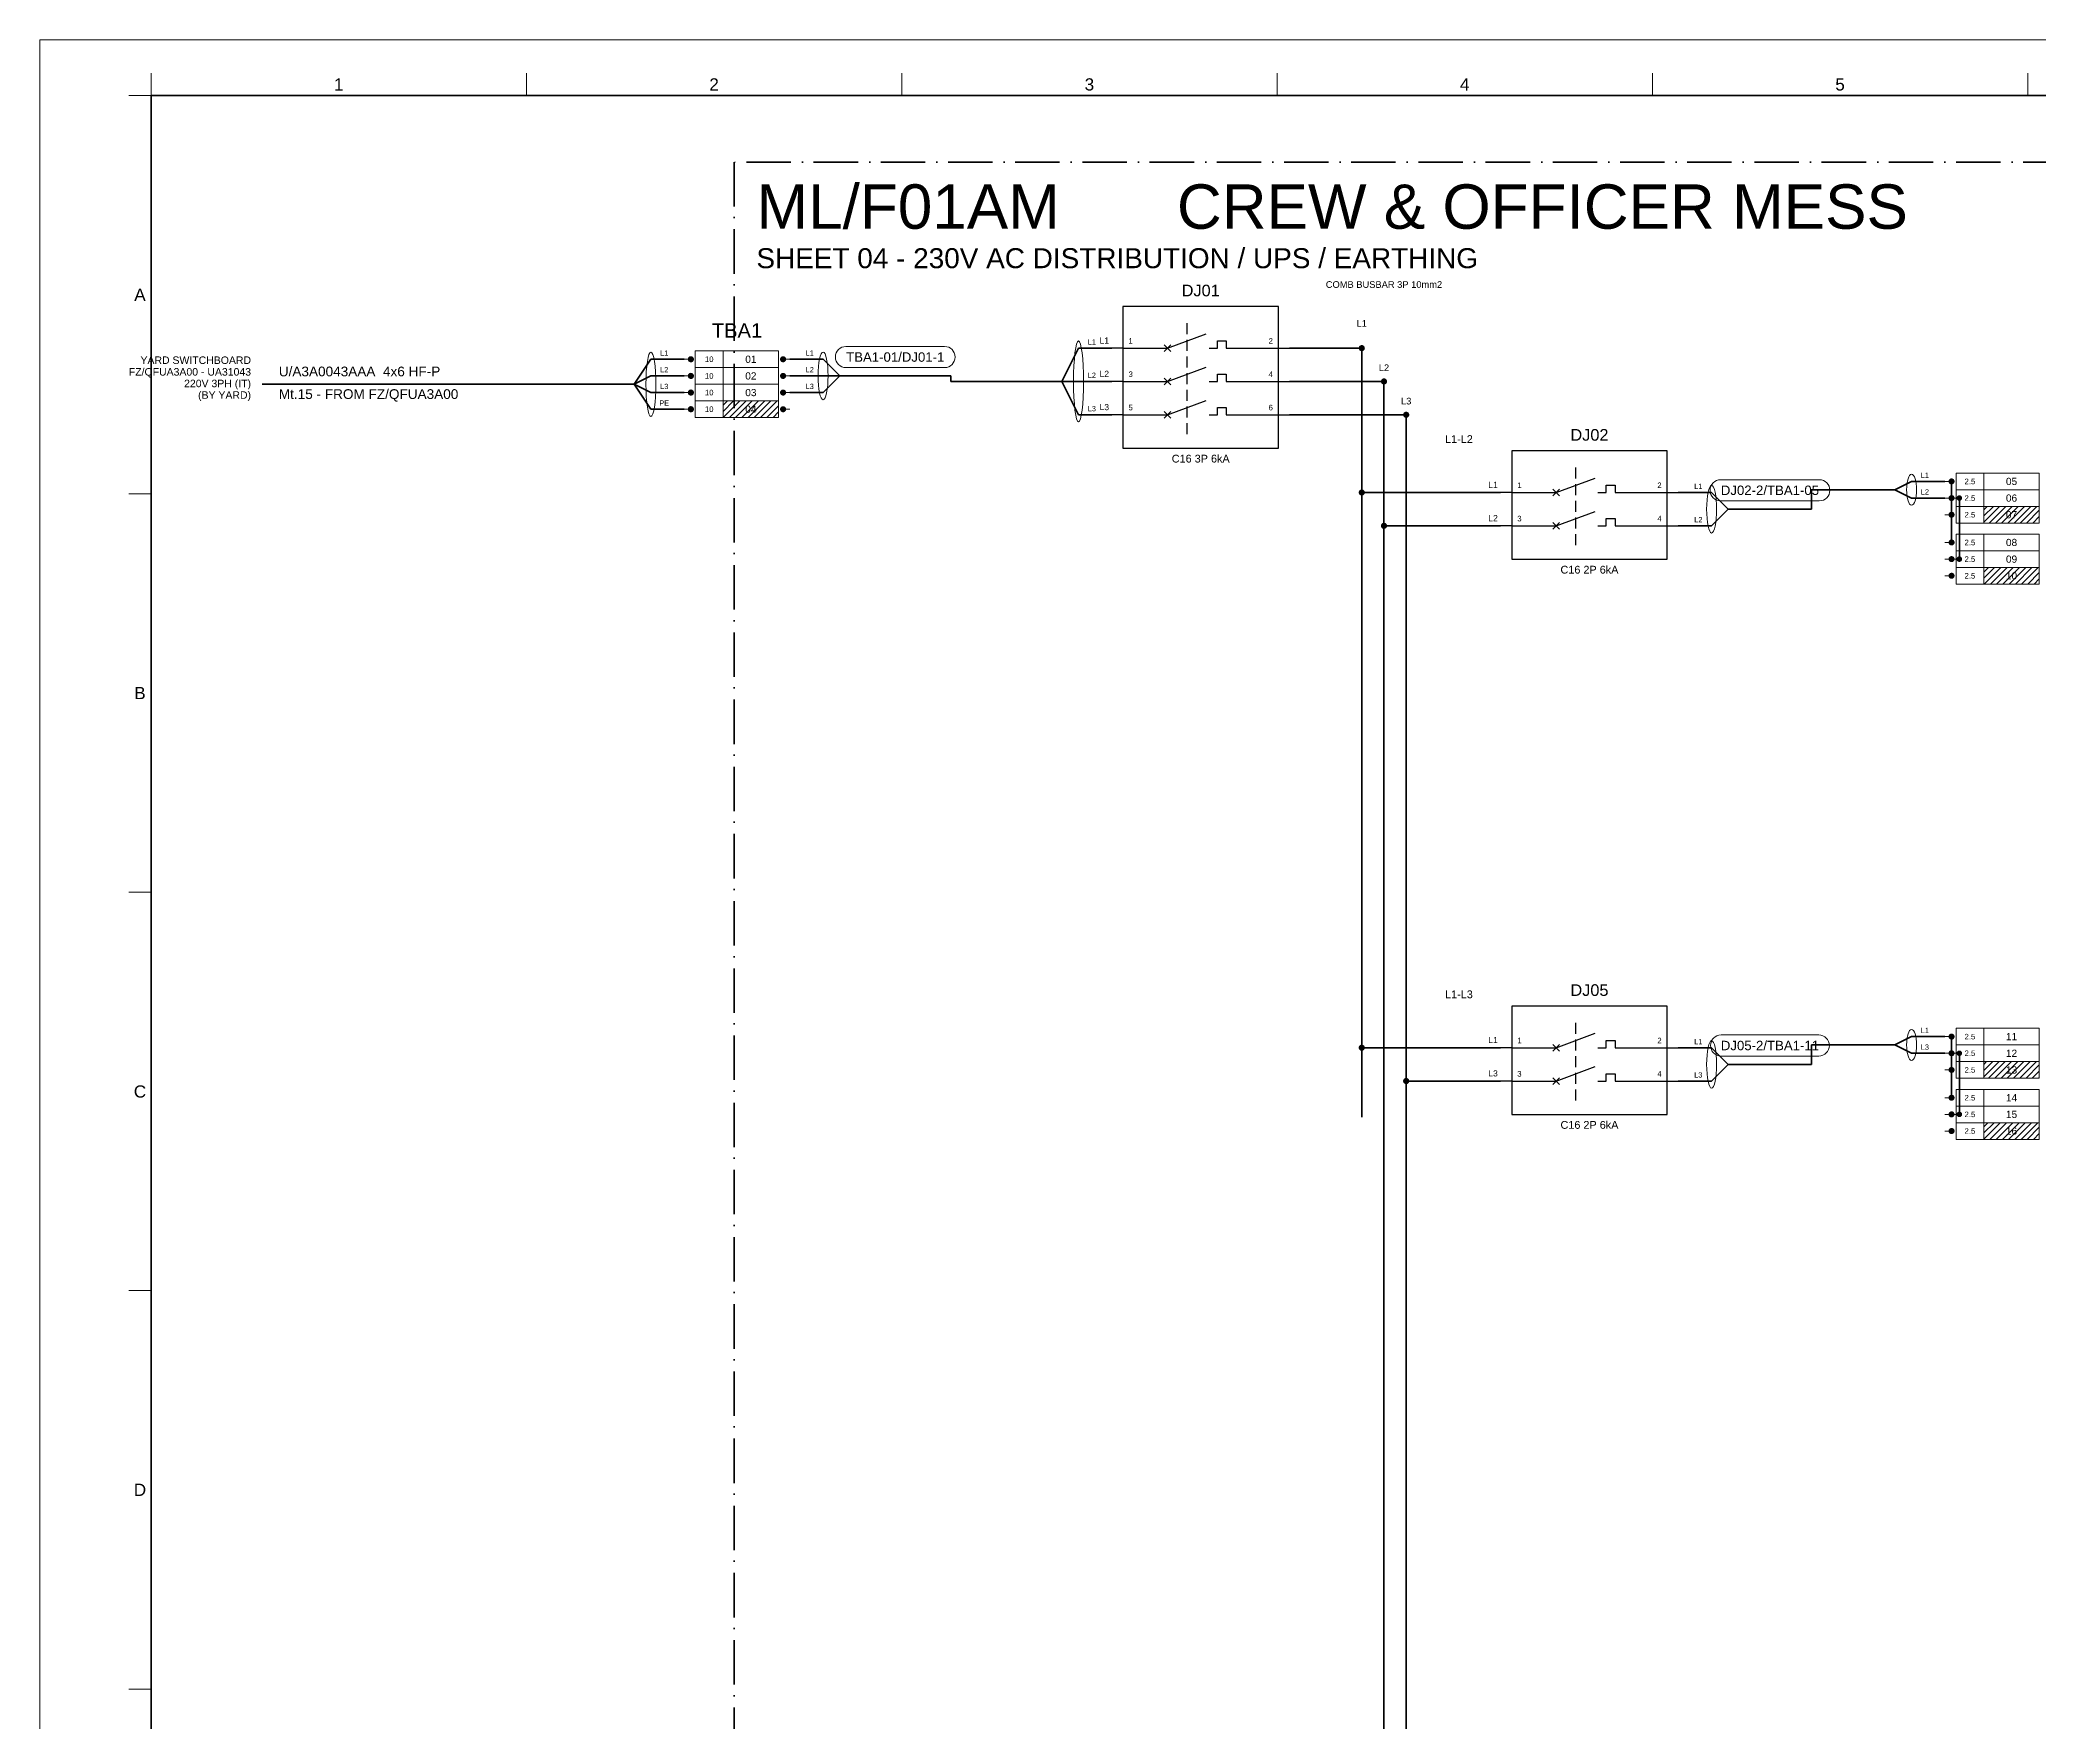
# Model space of a CAD drawing. Header units: millimetres. Extents: x 0 to 841, y 0 to 594.
# Drawn here: x 0 to 360.1, y 291.1 to 594 of the extents above; entities that cross this region are included whole.
import ezdxf
from ezdxf.enums import TextEntityAlignment as Align

# ---------------------------------------------------------------- set-up
doc = ezdxf.new("R2010")
doc.units = ezdxf.units.MM
doc.linetypes.add('AV_DASHDOT', pattern=[12, 8, -2, 0, -2])
doc.linetypes.add('AV_HIDDEN', pattern=[3, 2, -1])
for name, color, linetype, lineweight in [('AV-CONN', 7, 'Continuous', 18), ('AV-LABEL', 7, 'Continuous', 18), ('AV-NOTE', 7, 'Continuous', 18), ('AV-TB', 7, 'Continuous', 18), ('AV-TEXT', 7, 'Continuous', 18), ('AV-TEXT-DEV', 7, 'Continuous', 18)]:
    doc.layers.add(name, color=color, linetype=linetype, lineweight=lineweight)
for name, color, linetype, lineweight, true_color in [('AV-DEVICE', 7, 'Continuous', 25, 0x4682ff), ('AV-FRAME', 7, 'Continuous', 70, 0x7800ff), ('AV-RACK', 7, 'AV_DASHDOT', 50, 0xff00ff), ('AV-SYM', 7, 'Continuous', 25, 0x4682ff), ('AV-ZONE', 7, 'Continuous', 18, 0x7800ff), ('W-POWER', 7, 'Continuous', 35, 0xeb8c00)]:
    doc.layers.add(name, color=color, linetype=linetype, lineweight=lineweight, true_color=true_color)
doc.styles.add('AV', font='arial.ttf')

msp = doc.modelspace()

# ---------------------------------------------------------------- hatches: boundary and pattern name
at = {"layer": 'AV-TB', "true_color": 0x009600}
h = msp.add_hatch(dxfattribs=at)
h.set_pattern_fill('ANSI31', scale=0.25)
h.paths.add_polyline_path([(123, 526), (133, 526), (133, 529), (123, 529)])
h = msp.add_hatch(dxfattribs=at)
h.set_pattern_fill('ANSI31', scale=0.25)
h.paths.add_polyline_path([(350, 507), (360, 507), (360, 510), (350, 510)])
h = msp.add_hatch(dxfattribs=at)
h.set_pattern_fill('ANSI31', scale=0.25)
h.paths.add_polyline_path([(350, 496), (360, 496), (360, 499), (350, 499)])
h = msp.add_hatch(dxfattribs=at)
h.set_pattern_fill('ANSI31', scale=0.25)
h.paths.add_polyline_path([(350, 407), (360, 407), (360, 410), (350, 410)])
h = msp.add_hatch(dxfattribs=at)
h.set_pattern_fill('ANSI31', scale=0.25)
h.paths.add_polyline_path([(350, 396), (360, 396), (360, 399), (350, 399)])

# ---------------------------------------------------------------- linework, layer by layer
at = {"layer": 'AV-CONN'}
for centre, major_axis, ratio in [((110, 532), (0, 5.8), 0.155172), ((141, 533.5), (0, 4.3), 0.209302), ((187, 532.5), (0, 7.3), 0.123288), ((337, 513), (0, 2.8), 0.321429), ((301, 509.5), (0, 4.3), 0.209302), ((337, 413), (0, 2.8), 0.321429), ((301, 409.5), (0, 4.3), 0.209302)]:
    msp.add_ellipse(centre, major_axis=major_axis, ratio=ratio, dxfattribs=at)
at = {"layer": 'AV-DEVICE'}
for points in [[(195, 520.5), (223, 520.5), (223, 546), (195, 546)], [(265, 500.5), (293, 500.5), (293, 520), (265, 520)], [(265, 400.5), (293, 400.5), (293, 420), (265, 420)]]:
    msp.add_lwpolyline(points, close=True, dxfattribs=at)
at = {"layer": 'AV-FRAME'}
msp.add_lwpolyline([(20, 10), (831, 10), (831, 584), (20, 584)], close=True, dxfattribs=at)
at = {"layer": 'AV-LABEL'}
for points in [[(145.12, 535), (162.88, 535, 1), (162.88, 538.8), (145.12, 538.8, 1)], [(302.61, 511), (320.39, 511, 1), (320.39, 514.8), (302.61, 514.8, 1)], [(302.7, 411), (320.3, 411, 1), (320.3, 414.8), (302.7, 414.8, 1)]]:
    msp.add_lwpolyline(points, format="xyb", close=True, dxfattribs=at)
at = {"layer": 'AV-RACK'}
msp.add_lwpolyline([(125, 128), (716, 128), (716, 572), (125, 572)], close=True, dxfattribs=at)
at = {"layer": 'AV-SYM'}
for p, q in [((203, 538.5), (210, 541.1)), ((195, 538.5), (193, 538.5)), ((195, 538.5), (203, 538.5)), ((202.4, 537.9), (203.6, 539.1)), ((202.4, 539.1), (203.6, 537.9)), ((223, 538.5), (225, 538.5)), ((202.4, 531.9), (203.6, 533.1)), ((202.4, 533.1), (203.6, 531.9)), ((203, 532.5), (210, 535.1)), ((195, 532.5), (193, 532.5)), ((195, 532.5), (203, 532.5)), ((223, 532.5), (225, 532.5)), ((195, 526.5), (193, 526.5)), ((195, 526.5), (203, 526.5)), ((202.4, 525.9), (203.6, 527.1)), ((202.4, 527.1), (203.6, 525.9)), ((203, 526.5), (210, 529.1)), ((223, 526.5), (225, 526.5)), ((273, 512.5), (280, 515.1)), ((265, 512.5), (263, 512.5)), ((265, 512.5), (273, 512.5)), ((272.4, 511.9), (273.6, 513.1)), ((272.4, 513.1), (273.6, 511.9)), ((293, 512.5), (295, 512.5)), ((273, 506.5), (280, 509.1)), ((265, 506.5), (263, 506.5)), ((265, 506.5), (273, 506.5)), ((272.4, 505.9), (273.6, 507.1)), ((272.4, 507.1), (273.6, 505.9)), ((293, 506.5), (295, 506.5)), ((273, 412.5), (280, 415.1)), ((265, 412.5), (263, 412.5)), ((265, 412.5), (273, 412.5)), ((272.4, 411.9), (273.6, 413.1)), ((272.4, 413.1), (273.6, 411.9)), ((293, 412.5), (295, 412.5)), ((272.4, 405.9), (273.6, 407.1)), ((272.4, 407.1), (273.6, 405.9)), ((273, 406.5), (280, 409.1)), ((265, 406.5), (263, 406.5)), ((265, 406.5), (273, 406.5)), ((293, 406.5), (295, 406.5))]:
    msp.add_line(p, q, dxfattribs=at)
at = {"layer": 'AV-SYM', "linetype": 'AV_HIDDEN'}
for p, q in [((206.5, 543), (206.5, 522.5)), ((276.5, 517), (276.5, 502.5)), ((276.5, 417), (276.5, 402.5))]:
    msp.add_line(p, q, dxfattribs=at)
at = {"layer": 'AV-SYM'}
for points in [[(210.5, 538.5), (212, 538.5), (212, 539.8), (213.6, 539.8), (213.6, 538.5), (223, 538.5)], [(210.5, 532.5), (212, 532.5), (212, 533.8), (213.6, 533.8), (213.6, 532.5), (223, 532.5)], [(210.5, 526.5), (212, 526.5), (212, 527.8), (213.6, 527.8), (213.6, 526.5), (223, 526.5)], [(280.5, 512.5), (282, 512.5), (282, 513.8), (283.6, 513.8), (283.6, 512.5), (293, 512.5)], [(280.5, 506.5), (282, 506.5), (282, 507.8), (283.6, 507.8), (283.6, 506.5), (293, 506.5)], [(280.5, 412.5), (282, 412.5), (282, 413.8), (283.6, 413.8), (283.6, 412.5), (293, 412.5)], [(280.5, 406.5), (282, 406.5), (282, 407.8), (283.6, 407.8), (283.6, 406.5), (293, 406.5)]]:
    msp.add_lwpolyline(points, dxfattribs=at)
at = {"layer": 'AV-TB'}
for p, q in [((123, 535), (123, 538)), ((117.2, 536.5), (116, 536.5)), ((117.2, 533.5), (116, 533.5)), ((123, 532), (123, 535)), ((133.8, 536.5), (135, 536.5)), ((133.8, 533.5), (135, 533.5)), ((117.2, 530.5), (116, 530.5)), ((123, 529), (123, 532)), ((133.8, 530.5), (135, 530.5)), ((117.2, 527.5), (116, 527.5)), ((123, 526), (123, 529)), ((133.8, 527.5), (135, 527.5)), ((350, 513), (350, 516)), ((344.2, 514.5), (343, 514.5)), ((344.2, 511.5), (343, 511.5)), ((345.6, 511.5), (343.9, 511.5)), ((350, 510), (350, 513)), ((344.2, 508.5), (343, 508.5)), ((350, 507), (350, 510)), ((350, 502), (350, 505)), ((344.2, 503.5), (343, 503.5)), ((350, 499), (350, 502)), ((344.2, 500.5), (343, 500.5)), ((344.2, 497.5), (343, 497.5)), ((345.6, 500.5), (343.9, 500.5)), ((350, 496), (350, 499)), ((344.2, 414.5), (343, 414.5)), ((350, 413), (350, 416)), ((344.2, 411.5), (343, 411.5)), ((345.6, 411.5), (343.9, 411.5)), ((350, 410), (350, 413)), ((344.2, 408.5), (343, 408.5)), ((350, 407), (350, 410)), ((344.2, 403.5), (343, 403.5)), ((350, 402), (350, 405)), ((344.2, 400.5), (343, 400.5)), ((345.6, 400.5), (343.9, 400.5)), ((350, 399), (350, 402)), ((344.2, 397.5), (343, 397.5)), ((350, 396), (350, 399))]:
    msp.add_line(p, q, dxfattribs=at)
at = {"layer": 'AV-TB', "lineweight": 35}
for p, q in [((344.2, 503.5), (344.2, 514.5)), ((345.6, 500.5), (345.6, 511.5)), ((344.2, 403.5), (344.2, 414.5)), ((345.6, 400.5), (345.6, 411.5))]:
    msp.add_line(p, q, dxfattribs=at)
at = {"layer": 'AV-TB'}
for points, const_width in [([(116.92, 536.5, 1), (117.48, 536.5, 1)], 0.55), ([(133.53, 536.5, 1), (134.08, 536.5, 1)], 0.55), ([(116.92, 533.5, 1), (117.48, 533.5, 1)], 0.55), ([(133.53, 533.5, 1), (134.08, 533.5, 1)], 0.55), ([(116.92, 530.5, 1), (117.48, 530.5, 1)], 0.55), ([(133.53, 530.5, 1), (134.08, 530.5, 1)], 0.55), ([(116.92, 527.5, 1), (117.48, 527.5, 1)], 0.55), ([(133.53, 527.5, 1), (134.08, 527.5, 1)], 0.55), ([(343.93, 514.5, 1), (344.47, 514.5, 1)], 0.55), ([(343.95, 514.5, 1), (344.45, 514.5, 1)], 0.5), ([(343.93, 511.5, 1), (344.47, 511.5, 1)], 0.55), ([(345.35, 511.5, 1), (345.85, 511.5, 1)], 0.5), ([(343.93, 508.5, 1), (344.47, 508.5, 1)], 0.55), ([(343.93, 503.5, 1), (344.47, 503.5, 1)], 0.55), ([(343.93, 500.5, 1), (344.47, 500.5, 1)], 0.55), ([(343.95, 503.5, 1), (344.45, 503.5, 1)], 0.5), ([(345.35, 500.5, 1), (345.85, 500.5, 1)], 0.5), ([(343.93, 497.5, 1), (344.47, 497.5, 1)], 0.55), ([(343.93, 414.5, 1), (344.47, 414.5, 1)], 0.55), ([(343.95, 414.5, 1), (344.45, 414.5, 1)], 0.5), ([(343.93, 411.5, 1), (344.47, 411.5, 1)], 0.55), ([(345.35, 411.5, 1), (345.85, 411.5, 1)], 0.5), ([(343.93, 408.5, 1), (344.47, 408.5, 1)], 0.55), ([(343.93, 403.5, 1), (344.47, 403.5, 1)], 0.55), ([(343.95, 403.5, 1), (344.45, 403.5, 1)], 0.5), ([(343.93, 400.5, 1), (344.47, 400.5, 1)], 0.55), ([(345.35, 400.5, 1), (345.85, 400.5, 1)], 0.5), ([(343.93, 397.5, 1), (344.47, 397.5, 1)], 0.55)]:
    msp.add_lwpolyline(points, format="xyb", close=True, dxfattribs=dict(at, const_width=const_width))
for points in [[(118, 535), (133, 535), (133, 538), (118, 538)], [(118, 532), (133, 532), (133, 535), (118, 535)], [(118, 529), (133, 529), (133, 532), (118, 532)], [(118, 526), (133, 526), (133, 529), (118, 529)], [(345, 513), (360, 513), (360, 516), (345, 516)], [(345, 510), (360, 510), (360, 513), (345, 513)], [(345, 507), (360, 507), (360, 510), (345, 510)], [(345, 502), (360, 502), (360, 505), (345, 505)], [(345, 499), (360, 499), (360, 502), (345, 502)], [(345, 496), (360, 496), (360, 499), (345, 499)], [(345, 413), (360, 413), (360, 416), (345, 416)], [(345, 410), (360, 410), (360, 413), (345, 413)], [(345, 407), (360, 407), (360, 410), (345, 410)], [(345, 402), (360, 402), (360, 405), (345, 405)], [(345, 399), (360, 399), (360, 402), (345, 402)], [(345, 396), (360, 396), (360, 399), (345, 399)]]:
    msp.add_lwpolyline(points, close=True, dxfattribs=at)
at = {"layer": 'AV-ZONE'}
for p, q in [((20, 584), (20, 588)), ((87.58, 584), (87.58, 588)), ((155.17, 584), (155.17, 588)), ((222.75, 584), (222.75, 588)), ((290.33, 584), (290.33, 588)), ((357.92, 584), (357.92, 588)), ((20, 584), (16, 584)), ((20, 512.25), (16, 512.25)), ((20, 440.5), (16, 440.5)), ((20, 368.75), (16, 368.75)), ((20, 297), (16, 297))]:
    msp.add_line(p, q, dxfattribs=at)
at = {"layer": 'AV-ZONE', "lineweight": 13}
msp.add_lwpolyline([(0, 0), (841, 0), (841, 594), (0, 594)], close=True, dxfattribs=at)
at = {"layer": 'W-POWER'}
for p, q in [((187, 538.5), (184, 532.5)), ((193, 538.5), (187, 538.5)), ((225, 538.5), (238, 538.5)), ((110, 536.5), (107, 532)), ((110, 533.5), (107, 532)), ((116, 536.5), (110, 536.5)), ((116, 533.5), (110, 533.5)), ((135, 536.5), (141, 536.5)), ((135, 533.5), (141, 533.5)), ((141, 536.5), (144, 533.5)), ((141, 533.5), (144, 533.5)), ((141, 530.5), (144, 533.5)), ((144, 533.5), (164, 533.5)), ((164, 533.5), (164, 532.5)), ((107, 532), (40, 532)), ((110, 530.5), (107, 532)), ((110, 527.5), (107, 532)), ((116, 530.5), (110, 530.5)), ((135, 530.5), (141, 530.5)), ((164, 532.5), (184, 532.5)), ((187, 532.5), (184, 532.5)), ((187, 526.5), (184, 532.5)), ((193, 532.5), (187, 532.5)), ((225, 532.5), (242, 532.5)), ((116, 527.5), (110, 527.5)), ((193, 526.5), (187, 526.5)), ((225, 526.5), (246, 526.5)), ((238, 512.5), (263, 512.5)), ((295, 512.5), (301, 512.5)), ((301, 512.5), (304, 509.5)), ((319, 509.5), (319, 513)), ((319, 513), (334, 513)), ((337, 514.5), (334, 513)), ((337, 511.5), (334, 513)), ((343, 514.5), (337, 514.5)), ((343, 511.5), (337, 511.5)), ((301, 506.5), (304, 509.5)), ((304, 509.5), (319, 509.5)), ((242, 506.5), (263, 506.5)), ((295, 506.5), (301, 506.5)), ((337, 414.5), (334, 413)), ((343, 414.5), (337, 414.5)), ((238, 412.5), (263, 412.5)), ((295, 412.5), (301, 412.5)), ((301, 412.5), (304, 409.5)), ((319, 409.5), (319, 413)), ((319, 413), (334, 413)), ((337, 411.5), (334, 413)), ((343, 411.5), (337, 411.5)), ((301, 406.5), (304, 409.5)), ((304, 409.5), (319, 409.5)), ((246, 406.5), (263, 406.5)), ((295, 406.5), (301, 406.5))]:
    msp.add_line(p, q, dxfattribs=at)
at = {"layer": 'W-POWER', "lineweight": 50}
for p, q in [((238, 538.5), (238, 400)), ((242, 532.5), (242, 220)), ((246, 526.5), (246, 214))]:
    msp.add_line(p, q, dxfattribs=at)
at = {"layer": 'W-POWER', "const_width": 0.55}
for points in [[(237.72, 538.5, 1), (238.28, 538.5, 1)], [(241.72, 532.5, 1), (242.28, 532.5, 1)], [(245.72, 526.5, 1), (246.28, 526.5, 1)], [(237.72, 512.5, 1), (238.28, 512.5, 1)], [(241.72, 506.5, 1), (242.28, 506.5, 1)], [(237.72, 412.5, 1), (238.28, 412.5, 1)], [(245.72, 406.5, 1), (246.28, 406.5, 1)]]:
    msp.add_lwpolyline(points, format="xyb", close=True, dxfattribs=at)

# ---------------------------------------------------------------- texts
at = {"layer": 'AV-LABEL', "style": 'AV'}
for s, p in [('TBA1-01/DJ01-1', (154, 536.9)), ('DJ02-2/TBA1-05', (311.5, 512.9)), ('DJ05-2/TBA1-11', (311.5, 412.9))]:
    msp.add_text(s, height=1.7, dxfattribs=at).set_placement(p, align=Align.MIDDLE_CENTER)
at = {"layer": 'AV-NOTE', "style": 'AV'}
for s, height, p in [('COMB BUSBAR 3P 10mm2', 1.2, (242, 549)), ('L1', 1.2, (238, 542)), ('L1', 0.95, (112.4, 536.85)), ('L1', 0.95, (138.6, 536.85)), ('L1', 0.95, (189.4, 538.85)), ('L2', 0.95, (112.4, 533.85)), ('L2', 0.95, (138.6, 533.85)), ('L2', 0.95, (189.4, 532.85)), ('L2', 1.2, (242, 534)), ('L3', 0.95, (112.4, 530.85)), ('L3', 0.95, (138.6, 530.85)), ('L3', 1.2, (246, 528)), ('PE', 0.95, (112.4, 527.85)), ('L3', 0.95, (189.4, 526.85)), ('L1', 0.95, (339.4, 514.85)), ('L1', 0.95, (298.6, 512.85)), ('L2', 0.95, (339.4, 511.85)), ('L2', 0.95, (298.6, 506.85)), ('L1', 0.95, (339.4, 414.85)), ('L1', 0.95, (298.6, 412.85)), ('L3', 0.95, (339.4, 411.85)), ('L3', 0.95, (298.6, 406.85))]:
    msp.add_text(s, height=height, dxfattribs=at).set_placement(p, align=Align.BOTTOM_CENTER)
for s, height, p in [('L1', 1.1, (192.5, 539)), ('2', 1, (222, 539)), ('L2', 1.1, (192.5, 533)), ('4', 1, (222, 533)), ('L3', 1.1, (192.5, 527)), ('6', 1, (222, 527)), ('L1', 1.1, (262.5, 513)), ('2', 1, (292, 513)), ('L2', 1.1, (262.5, 507)), ('4', 1, (292, 507)), ('L1', 1.1, (262.5, 413)), ('2', 1, (292, 413)), ('L3', 1.1, (262.5, 407)), ('4', 1, (292, 407))]:
    msp.add_text(s, height=height, dxfattribs=at).set_placement(p, align=Align.BOTTOM_RIGHT)
for s, p in [('1', (196, 539)), ('3', (196, 533)), ('5', (196, 527)), ('1', (266, 513)), ('3', (266, 507)), ('1', (266, 413)), ('3', (266, 407))]:
    msp.add_text(s, height=1, dxfattribs=at).set_placement(p, align=Align.BOTTOM_LEFT)
at = {"layer": 'AV-TB', "style": 'AV'}
for s, height, p in [('10', 1, (120.5, 536.5)), ('10', 1, (120.5, 533.5)), ('10', 1, (120.5, 530.5)), ('10', 1, (120.5, 527.5)), ('04', 1.3, (128, 527.5)), ('2.5', 1, (347.5, 514.5)), ('2.5', 1, (347.5, 511.5)), ('2.5', 1, (347.5, 508.5)), ('07', 1.3, (355, 508.5)), ('2.5', 1, (347.5, 503.5)), ('2.5', 1, (347.5, 500.5)), ('2.5', 1, (347.5, 497.5)), ('10', 1.3, (355, 497.5)), ('2.5', 1, (347.5, 414.5)), ('2.5', 1, (347.5, 411.5)), ('2.5', 1, (347.5, 408.5)), ('13', 1.3, (355, 408.5)), ('2.5', 1, (347.5, 403.5)), ('2.5', 1, (347.5, 400.5)), ('2.5', 1, (347.5, 397.5)), ('16', 1.3, (355, 397.5))]:
    msp.add_text(s, height=height, dxfattribs=at).set_placement(p, align=Align.MIDDLE_CENTER)
at = {"layer": 'AV-TB', "true_color": 0x000000, "style": 'AV'}
for s, p in [('01', (128, 536.5)), ('02', (128, 533.5)), ('03', (128, 530.5)), ('05', (355, 514.5)), ('06', (355, 511.5)), ('08', (355, 503.5)), ('09', (355, 500.5)), ('11', (355, 414.5)), ('12', (355, 411.5)), ('14', (355, 403.5)), ('15', (355, 400.5))]:
    msp.add_text(s, height=1.3, dxfattribs=at).set_placement(p, align=Align.MIDDLE_CENTER)
at = {"layer": 'AV-TEXT', "style": 'AV'}
for s, p in [('YARD SWITCHBOARD', (38, 536.33)), ('FZ/QFUA3A00 - UA31043', (38, 534.23)), ('220V 3PH (IT)', (38, 532.14)), ('(BY YARD)', (38, 530.05))]:
    msp.add_text(s, height=1.35, dxfattribs=at).set_placement(p, align=Align.MIDDLE_RIGHT)
msp.add_text('U/A3A0043AAA  4x6 HF-P', height=1.75, dxfattribs=at).set_placement((43, 532.9), align=Align.BOTTOM_LEFT)
msp.add_text('Mt.15 - FROM FZ/QFUA3A00', height=1.75, dxfattribs=at).set_placement((43, 531.1), align=Align.TOP_LEFT)
for s, p in [('L1-L2', (258, 521)), ('L1-L3', (258, 421))]:
    msp.add_text(s, height=1.4, dxfattribs=at).set_placement(p, align=Align.BOTTOM_RIGHT)
for s, p in [('C16 3P 6kA', (209, 519.3)), ('C16 2P 6kA', (279, 499.3)), ('C16 2P 6kA', (279, 399.3))]:
    msp.add_text(s, height=1.4, dxfattribs=at).set_placement(p, align=Align.TOP_CENTER)
at = {"layer": 'AV-TEXT-DEV', "style": 'AV'}
for s, height, p in [('ML/F01AM', 8, (129, 568)), ('CREW & OFFICER MESS', 8, (204.72, 568)), ('SHEET 04 - 230V AC DISTRIBUTION / UPS / EARTHING', 3.6, (129, 556.5))]:
    msp.add_text(s, height=height, dxfattribs=at).set_placement(p, align=Align.TOP_LEFT)
for s, height, p in [('DJ01', 2.1, (209, 547.2)), ('TBA1', 2.6, (125.5, 539.6)), ('DJ02', 2.1, (279, 521.2)), ('DJ05', 2.1, (279, 421.2))]:
    msp.add_text(s, height=height, dxfattribs=at).set_placement(p, align=Align.BOTTOM_CENTER)
at = {"layer": 'AV-ZONE', "true_color": 0x7800ff, "style": 'AV'}
for s, p in [('1', (53.79, 586)), ('2', (121.38, 586)), ('3', (188.96, 586)), ('4', (256.54, 586)), ('5', (324.12, 586)), ('A', (18, 548.12)), ('B', (18, 476.38)), ('C', (18, 404.62)), ('D', (18, 332.88))]:
    msp.add_text(s, height=2.2, dxfattribs=at).set_placement(p, align=Align.MIDDLE_CENTER)

doc.saveas('drawing.dxf')
